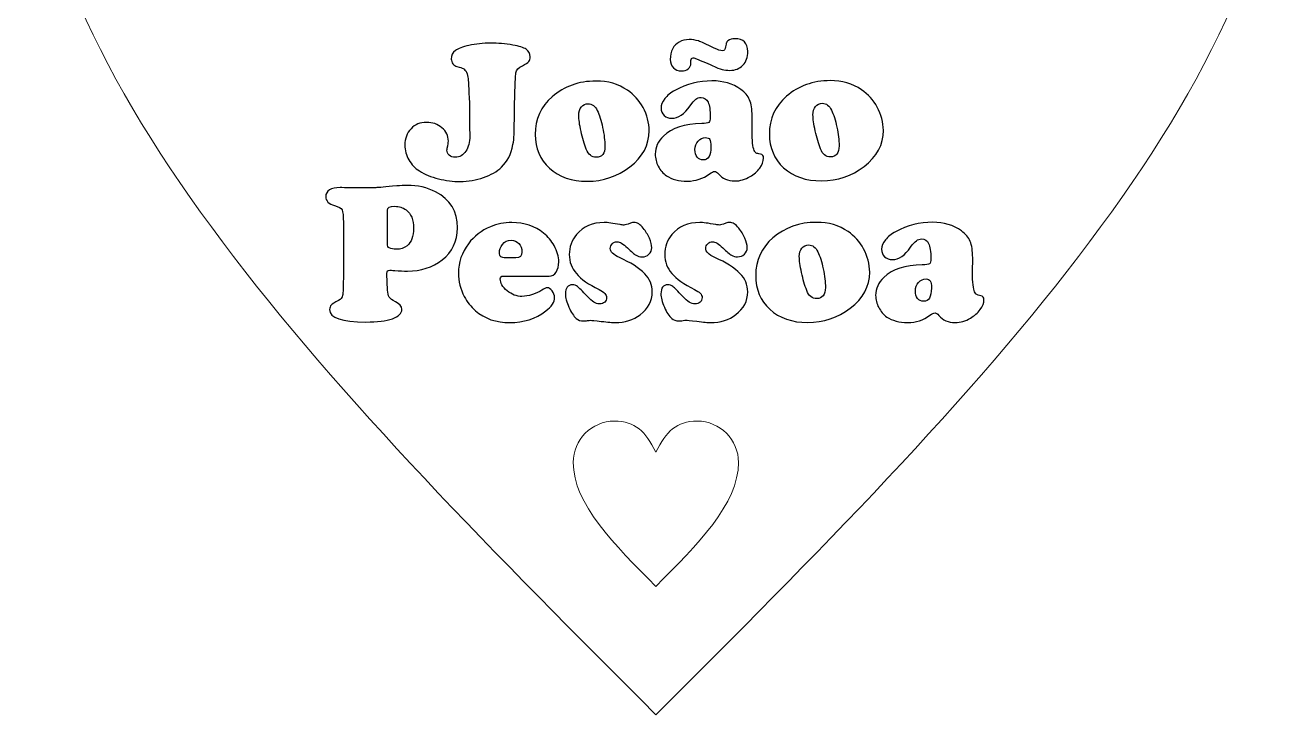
# Model space of a CAD drawing. Header units: millimetres. Extents: x -47.3 to 6, y 14.7 to 71.5.
# Drawn here: x -47.3 to 6, y 14.7 to 43.9 of the extents above; entities that cross this region are included whole.
import ezdxf

# ---------------------------------------------------------------- set-up
doc = ezdxf.new("R2010")
doc.units = ezdxf.units.MM
doc.header["$MEASUREMENT"] = 0
doc.layers.add('Camada 1', color=7, linetype='Continuous')

msp = doc.modelspace()

# ---------------------------------------------------------------- linework, layer by layer
at = {"layer": 'Camada 1', "color": 240, "lineweight": 9}
msp.add_open_spline([(-4.1004, 69.7385), (-3.5382, 71.5487), (-0.3081, 70.8674), (-0.6609, 68.753), (-0.6609, 68.753), (-0.6609, 68.753), (-1.2855, 66.5735), (-1.2855, 66.5735), (-1.2855, 66.5735), (3.0142, 64.3619), (5.9576, 59.8805), (5.9576, 54.7155), (5.9576, 54.7155), (5.9576, 41.3894), (-7.3685, 28.0632), (-20.6947, 14.7371), (-20.6947, 14.7371), (-34.0208, 28.0632), (-47.3469, 41.3894), (-47.3469, 54.7155), (-47.3469, 54.7155), (-47.3469, 62.0715), (-41.3768, 68.0416), (-34.0208, 68.0416), (-34.0208, 68.0416), (-27.3577, 68.0416), (-24.0262, 64.7101), (-20.6947, 58.0471), (-20.6947, 58.0471), (-17.3632, 64.7101), (-14.0317, 68.0416), (-7.3685, 68.0416), (-7.3685, 68.0416), (-6.4425, 68.0416), (-5.5384, 67.9468), (-4.6655, 67.7667), (-4.6655, 67.7667), (-4.3488, 68.8719), (-4.4171, 68.6333), (-4.1004, 69.7385)], degree=3, knots=[0, 0, 0, 0, 0.0909091, 0.0909091, 0.0909091, 0.0909091, 0.1818182, 0.1818182, 0.1818182, 0.1818182, 0.2727273, 0.2727273, 0.2727273, 0.2727273, 0.3636364, 0.3636364, 0.3636364, 0.3636364, 0.4545455, 0.4545455, 0.4545455, 0.4545455, 0.5454545, 0.5454545, 0.5454545, 0.5454545, 0.6363636, 0.6363636, 0.6363636, 0.6363636, 0.7272727, 0.7272727, 0.7272727, 0.7272727, 0.8181818, 0.8181818, 0.8181818, 0.8181818, 1, 1, 1, 1], dxfattribs=at)
at = {"layer": 'Camada 1', "color": 250}
for points, knots in [([(-19.2176, 42.3864), (-19.2176, 42.3864), (-19.2174, 42.2749), (-19.2174, 42.2749), (-19.2174, 42.2749), (-19.2172, 42.1761), (-19.2538, 42.097), (-19.3285, 42.0377), (-19.3285, 42.0377), (-19.4031, 41.9769), (-19.5004, 41.947), (-19.6218, 41.9468), (-19.6218, 41.9468), (-19.7587, 41.9465), (-19.8731, 41.9915), (-19.9607, 42.0816), (-19.9607, 42.0816), (-20.0497, 42.1732), (-20.0937, 42.2903), (-20.094, 42.4328), (-20.094, 42.4328), (-20.0957, 42.5965), (-20.0593, 42.7476), (-19.989, 42.8888), (-19.989, 42.8888), (-19.9258, 43.0046), (-19.8327, 43.0965), (-19.7101, 43.1658), (-19.7101, 43.1658), (-19.5889, 43.2352), (-19.4506, 43.2708), (-19.2996, 43.271), (-19.2996, 43.271), (-19.1529, 43.2713), (-19.0216, 43.2518), (-18.903, 43.2125), (-18.903, 43.2125), (-18.7845, 43.1732), (-18.5613, 43.072), (-18.2364, 42.9117), (-18.2364, 42.9117), (-18.0838, 42.8344), (-17.9653, 42.7965), (-17.8806, 42.7966), (-17.8806, 42.7966), (-17.8115, 42.7968), (-17.7693, 42.8505), (-17.7525, 42.9578), (-17.7525, 42.9578), (-17.7385, 43.058), (-17.7288, 43.1186), (-17.7204, 43.1398), (-17.7204, 43.1398), (-17.7119, 43.1625), (-17.6894, 43.1879), (-17.6542, 43.2148), (-17.6542, 43.2148), (-17.5766, 43.2756), (-17.478, 43.3068), (-17.3566, 43.307), (-17.3566, 43.307), (-16.9982, 43.3091), (-16.8187, 43.1274), (-16.818, 42.7633), (-16.818, 42.7633), (-16.8162, 42.5263), (-16.8849, 42.3357), (-17.0244, 42.19), (-17.0244, 42.19), (-17.1624, 42.0445), (-17.3472, 41.9721), (-17.5758, 41.9703), (-17.5758, 41.9703), (-17.6943, 41.9701), (-17.8015, 41.9826), (-17.9003, 42.0092), (-17.9003, 42.0092), (-17.9978, 42.0344), (-18.1362, 42.0892), (-18.3155, 42.1707), (-18.3155, 42.1707), (-18.4369, 42.2255), (-18.5683, 42.2818), (-18.7095, 42.3393), (-18.7095, 42.3393), (-18.8861, 42.4124), (-18.9764, 42.4517), (-18.9821, 42.4574), (-18.9821, 42.4574), (-19.0372, 42.4827), (-19.0851, 42.4953), (-19.1232, 42.4953), (-19.1232, 42.4953), (-19.1867, 42.4937), (-19.2178, 42.4584), (-19.2176, 42.3864)], [0, 0, 0, 0, 0.04, 0.04, 0.04, 0.04, 0.08, 0.08, 0.08, 0.08, 0.12, 0.12, 0.12, 0.12, 0.16, 0.16, 0.16, 0.16, 0.2, 0.2, 0.2, 0.2, 0.24, 0.24, 0.24, 0.24, 0.28, 0.28, 0.28, 0.28, 0.32, 0.32, 0.32, 0.32, 0.36, 0.36, 0.36, 0.36, 0.4, 0.4, 0.4, 0.4, 0.44, 0.44, 0.44, 0.44, 0.48, 0.48, 0.48, 0.48, 0.52, 0.52, 0.52, 0.52, 0.56, 0.56, 0.56, 0.56, 0.6, 0.6, 0.6, 0.6, 0.64, 0.64, 0.64, 0.64, 0.68, 0.68, 0.68, 0.68, 0.72, 0.72, 0.72, 0.72, 0.76, 0.76, 0.76, 0.76, 0.8, 0.8, 0.8, 0.8, 0.84, 0.84, 0.84, 0.84, 0.88, 0.88, 0.88, 0.88, 0.92, 0.92, 0.92, 0.92, 1, 1, 1, 1]), ([(-27.6857, 43.1187), (-27.3767, 43.1193), (-27.0633, 43.0931), (-26.7429, 43.0401), (-26.7429, 43.0401), (-26.4804, 42.9968), (-26.2926, 42.9364), (-26.1795, 42.859), (-26.1795, 42.859), (-26.0666, 42.783), (-26.0099, 42.6773), (-26.0096, 42.5418), (-26.0096, 42.5418), (-26.0095, 42.4572), (-26.0292, 42.3894), (-26.07, 42.3413), (-26.07, 42.3413), (-26.1122, 42.2933), (-26.201, 42.2339), (-26.3391, 42.1645), (-26.3391, 42.1645), (-26.4985, 42.0809), (-26.59, 41.9834), (-26.6124, 41.8719), (-26.6124, 41.8719), (-26.6347, 41.7604), (-26.6551, 41.3271), (-26.6721, 40.5721), (-26.6721, 40.5721), (-26.6778, 39.8412), (-26.6841, 39.4037), (-26.6894, 39.257), (-26.6894, 39.257), (-26.6963, 39.1102), (-26.7129, 38.969), (-26.7394, 38.8307), (-26.7394, 38.8307), (-26.8191, 38.4283), (-26.978, 38.1119), (-27.2203, 37.8829), (-27.2203, 37.8829), (-27.4176, 37.6949), (-27.6727, 37.5463), (-27.9829, 37.437), (-27.9829, 37.437), (-28.2946, 37.3292), (-28.6219, 37.2736), (-28.9676, 37.273), (-28.9676, 37.273), (-29.2724, 37.2709), (-29.5801, 37.31), (-29.8878, 37.3898), (-29.8878, 37.3898), (-30.1943, 37.4682), (-30.4612, 37.5779), (-30.6885, 37.7171), (-30.6885, 37.7171), (-30.8764, 37.8325), (-31.0249, 37.9874), (-31.1368, 38.1848), (-31.1368, 38.1848), (-31.2471, 38.3807), (-31.3026, 38.5909), (-31.3044, 38.8138), (-31.3044, 38.8138), (-31.3049, 39.0904), (-31.2192, 39.3178), (-31.046, 39.5001), (-31.046, 39.5001), (-30.8728, 39.6811), (-30.6557, 39.7718), (-30.3946, 39.7723), (-30.3946, 39.7723), (-30.1378, 39.7742), (-29.9203, 39.6983), (-29.7394, 39.5477), (-29.7394, 39.5477), (-29.5599, 39.3942), (-29.4692, 39.2039), (-29.4688, 38.9781), (-29.4688, 38.9781), (-29.4687, 38.9202), (-29.4854, 38.8242), (-29.5177, 38.6887), (-29.5177, 38.6887), (-29.5232, 38.6605), (-29.5261, 38.6309), (-29.526, 38.5984), (-29.526, 38.5984), (-29.5259, 38.5095), (-29.4932, 38.4375), (-29.4296, 38.3826), (-29.4296, 38.3826), (-29.366, 38.3278), (-29.2813, 38.3011), (-29.1769, 38.3013), (-29.1769, 38.3013), (-28.9921, 38.3016), (-28.844, 38.3851), (-28.7314, 38.5504), (-28.7314, 38.5504), (-28.6188, 38.7171), (-28.5642, 38.9345), (-28.5647, 39.2041), (-28.5647, 39.2041), (-28.5647, 39.2041), (-28.5696, 39.5808), (-28.5696, 39.5808), (-28.5696, 39.5808), (-28.5696, 39.5808), (-28.5814, 40.594), (-28.5814, 40.594), (-28.5814, 40.594), (-28.6093, 41.2078), (-28.6284, 41.5704), (-28.6413, 41.6791), (-28.6413, 41.6791), (-28.6542, 41.7877), (-28.6853, 41.8765), (-28.7348, 41.9456), (-28.7348, 41.9456), (-28.7772, 42.0005), (-28.814, 42.0358), (-28.8451, 42.0526), (-28.8451, 42.0526), (-28.8776, 42.0681), (-28.9637, 42.0947), (-29.1049, 42.1297), (-29.1049, 42.1297), (-29.1698, 42.1437), (-29.2278, 42.1817), (-29.2744, 42.2451), (-29.2744, 42.2451), (-29.3211, 42.3086), (-29.3452, 42.3749), (-29.3454, 42.4468), (-29.3454, 42.4468), (-29.3456, 42.5964), (-29.288, 42.715), (-29.171, 42.8055), (-29.171, 42.8055), (-29.0541, 42.8961), (-28.8637, 42.9684), (-28.5985, 43.024), (-28.5985, 43.024), (-28.3037, 43.0865), (-28.0004, 43.1182), (-27.6857, 43.1187)], [0, 0, 0, 0, 0.0263158, 0.0263158, 0.0263158, 0.0263158, 0.0526316, 0.0526316, 0.0526316, 0.0526316, 0.0789474, 0.0789474, 0.0789474, 0.0789474, 0.1052632, 0.1052632, 0.1052632, 0.1052632, 0.1315789, 0.1315789, 0.1315789, 0.1315789, 0.1578947, 0.1578947, 0.1578947, 0.1578947, 0.1842105, 0.1842105, 0.1842105, 0.1842105, 0.2105263, 0.2105263, 0.2105263, 0.2105263, 0.2368421, 0.2368421, 0.2368421, 0.2368421, 0.2631579, 0.2631579, 0.2631579, 0.2631579, 0.2894737, 0.2894737, 0.2894737, 0.2894737, 0.3157895, 0.3157895, 0.3157895, 0.3157895, 0.3421053, 0.3421053, 0.3421053, 0.3421053, 0.3684211, 0.3684211, 0.3684211, 0.3684211, 0.3947368, 0.3947368, 0.3947368, 0.3947368, 0.4210526, 0.4210526, 0.4210526, 0.4210526, 0.4473684, 0.4473684, 0.4473684, 0.4473684, 0.4736842, 0.4736842, 0.4736842, 0.4736842, 0.5, 0.5, 0.5, 0.5, 0.5263158, 0.5263158, 0.5263158, 0.5263158, 0.5526316, 0.5526316, 0.5526316, 0.5526316, 0.5789474, 0.5789474, 0.5789474, 0.5789474, 0.6052632, 0.6052632, 0.6052632, 0.6052632, 0.6315789, 0.6315789, 0.6315789, 0.6315789, 0.6578947, 0.6578947, 0.6578947, 0.6578947, 0.6842105, 0.6842105, 0.6842105, 0.6842105, 0.7105263, 0.7105263, 0.7105263, 0.7105263, 0.7368421, 0.7368421, 0.7368421, 0.7368421, 0.7631579, 0.7631579, 0.7631579, 0.7631579, 0.7894737, 0.7894737, 0.7894737, 0.7894737, 0.8157895, 0.8157895, 0.8157895, 0.8157895, 0.8421053, 0.8421053, 0.8421053, 0.8421053, 0.8684211, 0.8684211, 0.8684211, 0.8684211, 0.8947368, 0.8947368, 0.8947368, 0.8947368, 0.9210526, 0.9210526, 0.9210526, 0.9210526, 0.9473684, 0.9473684, 0.9473684, 0.9473684, 1, 1, 1, 1]), ([(-23.2307, 41.5168), (-22.7269, 41.5191), (-22.2836, 41.3901), (-21.9021, 41.1297), (-21.9021, 41.1297), (-21.6294, 40.9426), (-21.4088, 40.7002), (-21.2432, 40.4), (-21.2432, 40.4), (-21.0705, 40.0856), (-20.9838, 39.7584), (-20.9832, 39.4169), (-20.9832, 39.4169), (-20.9807, 38.8186), (-21.2535, 38.3087), (-21.8002, 37.8886), (-21.8002, 37.8886), (-22.3217, 37.4868), (-22.921, 37.2854), (-23.5969, 37.2828), (-23.5969, 37.2828), (-24.2545, 37.2801), (-24.7896, 37.4654), (-25.1981, 37.8387), (-25.1981, 37.8387), (-25.5967, 38.2019), (-25.7965, 38.6743), (-25.799, 39.2586), (-25.799, 39.2586), (-25.8002, 39.9091), (-25.5599, 40.4429), (-25.0766, 40.8572), (-25.0766, 40.8572), (-24.5708, 41.2942), (-23.956, 41.5141), (-23.2307, 41.5168)], [0, 0, 0, 0, 0.1, 0.1, 0.1, 0.1, 0.2, 0.2, 0.2, 0.2, 0.3, 0.3, 0.3, 0.3, 0.4, 0.4, 0.4, 0.4, 0.5, 0.5, 0.5, 0.5, 0.6, 0.6, 0.6, 0.6, 0.7, 0.7, 0.7, 0.7, 0.8, 0.8, 0.8, 0.8, 1, 1, 1, 1]), ([(-18.3326, 41.5258), (-17.8528, 41.5281), (-17.4462, 41.4075), (-17.1114, 41.1669), (-17.1114, 41.1669), (-16.9347, 41.0373), (-16.8103, 40.8894), (-16.7395, 40.723), (-16.7395, 40.723), (-16.6686, 40.5566), (-16.6329, 40.328), (-16.6324, 40.0359), (-16.6324, 40.0359), (-16.6324, 40.0359), (-16.6383, 39.4193), (-16.6383, 39.4193), (-16.6383, 39.4193), (-16.6361, 38.9917), (-16.606, 38.7152), (-16.5451, 38.5883), (-16.5451, 38.5883), (-16.5139, 38.5277), (-16.4842, 38.4897), (-16.4574, 38.4727), (-16.4574, 38.4727), (-16.4291, 38.4573), (-16.3712, 38.4419), (-16.2837, 38.428), (-16.2837, 38.428), (-16.1947, 38.4154), (-16.1509, 38.3576), (-16.1508, 38.2546), (-16.1508, 38.2546), (-16.1505, 38.1234), (-16.2025, 37.985), (-16.308, 37.8408), (-16.308, 37.8408), (-16.4136, 37.6981), (-16.5502, 37.578), (-16.718, 37.4803), (-16.718, 37.4803), (-16.9238, 37.3586), (-17.141, 37.2975), (-17.3668, 37.2957), (-17.3668, 37.2957), (-17.6561, 37.2951), (-17.8849, 37.3934), (-18.0545, 37.5907), (-18.0545, 37.5907), (-18.1125, 37.6626), (-18.1662, 37.6977), (-18.2156, 37.6976), (-18.2156, 37.6976), (-18.2706, 37.6975), (-18.344, 37.6636), (-18.4341, 37.5942), (-18.4341, 37.5942), (-18.7089, 37.3919), (-19.022, 37.2897), (-19.372, 37.2891), (-19.372, 37.2891), (-19.7332, 37.287), (-20.0254, 37.3641), (-20.2487, 37.5176), (-20.2487, 37.5176), (-20.3956, 37.6189), (-20.5115, 37.7513), (-20.5979, 37.9149), (-20.5979, 37.9149), (-20.6829, 38.0784), (-20.727, 38.2504), (-20.7273, 38.4296), (-20.7273, 38.4296), (-20.7278, 38.7161), (-20.614, 38.9703), (-20.383, 39.1909), (-20.383, 39.1909), (-20.0238, 39.5401), (-19.4836, 39.7161), (-18.7639, 39.7216), (-18.7639, 39.7216), (-18.6045, 39.7219), (-18.5044, 39.739), (-18.4621, 39.7702), (-18.4621, 39.7702), (-18.4212, 39.8027), (-18.4016, 39.8761), (-18.4018, 39.9918), (-18.4018, 39.9918), (-18.4024, 40.2839), (-18.4338, 40.4955), (-18.4947, 40.6266), (-18.4947, 40.6266), (-18.5556, 40.7563), (-18.6546, 40.8225), (-18.7929, 40.8209), (-18.7929, 40.8209), (-18.8761, 40.8207), (-18.9494, 40.7966), (-19.0142, 40.7457), (-19.0142, 40.7457), (-19.079, 40.6961), (-19.1593, 40.6057), (-19.255, 40.4728), (-19.255, 40.4728), (-19.4985, 40.1211), (-19.7551, 39.9456), (-20.0218, 39.9451), (-20.0218, 39.9451), (-20.1572, 39.9449), (-20.2673, 39.9842), (-20.3536, 40.063), (-20.3536, 40.063), (-20.4383, 40.1433), (-20.4823, 40.2477), (-20.4825, 40.3775), (-20.4825, 40.3775), (-20.4828, 40.5101), (-20.4308, 40.6415), (-20.3252, 40.7743), (-20.3252, 40.7743), (-20.2196, 40.9072), (-20.0759, 41.0231), (-19.894, 41.1237), (-19.894, 41.1237), (-19.3964, 41.3898), (-18.8759, 41.5234), (-18.3326, 41.5258)], [0, 0, 0, 0, 0.030303, 0.030303, 0.030303, 0.030303, 0.0606061, 0.0606061, 0.0606061, 0.0606061, 0.0909091, 0.0909091, 0.0909091, 0.0909091, 0.1212121, 0.1212121, 0.1212121, 0.1212121, 0.1515152, 0.1515152, 0.1515152, 0.1515152, 0.1818182, 0.1818182, 0.1818182, 0.1818182, 0.2121212, 0.2121212, 0.2121212, 0.2121212, 0.2424242, 0.2424242, 0.2424242, 0.2424242, 0.2727273, 0.2727273, 0.2727273, 0.2727273, 0.3030303, 0.3030303, 0.3030303, 0.3030303, 0.3333333, 0.3333333, 0.3333333, 0.3333333, 0.3636364, 0.3636364, 0.3636364, 0.3636364, 0.3939394, 0.3939394, 0.3939394, 0.3939394, 0.4242424, 0.4242424, 0.4242424, 0.4242424, 0.4545455, 0.4545455, 0.4545455, 0.4545455, 0.4848485, 0.4848485, 0.4848485, 0.4848485, 0.5151515, 0.5151515, 0.5151515, 0.5151515, 0.5454545, 0.5454545, 0.5454545, 0.5454545, 0.5757576, 0.5757576, 0.5757576, 0.5757576, 0.6060606, 0.6060606, 0.6060606, 0.6060606, 0.6363636, 0.6363636, 0.6363636, 0.6363636, 0.6666667, 0.6666667, 0.6666667, 0.6666667, 0.6969697, 0.6969697, 0.6969697, 0.6969697, 0.7272727, 0.7272727, 0.7272727, 0.7272727, 0.7575758, 0.7575758, 0.7575758, 0.7575758, 0.7878788, 0.7878788, 0.7878788, 0.7878788, 0.8181818, 0.8181818, 0.8181818, 0.8181818, 0.8484848, 0.8484848, 0.8484848, 0.8484848, 0.8787879, 0.8787879, 0.8787879, 0.8787879, 0.9090909, 0.9090909, 0.9090909, 0.9090909, 0.9393939, 0.9393939, 0.9393939, 0.9393939, 1, 1, 1, 1]), ([(-13.3345, 41.5349), (-12.8307, 41.5372), (-12.3874, 41.4082), (-12.0059, 41.1478), (-12.0059, 41.1478), (-11.7332, 40.9607), (-11.5126, 40.7183), (-11.347, 40.4181), (-11.347, 40.4181), (-11.1743, 40.1037), (-11.0876, 39.7765), (-11.087, 39.435), (-11.087, 39.435), (-11.0845, 38.8367), (-11.3573, 38.3268), (-11.904, 37.9067), (-11.904, 37.9067), (-12.4255, 37.5049), (-13.0248, 37.3035), (-13.7007, 37.3009), (-13.7007, 37.3009), (-14.3583, 37.2982), (-14.8934, 37.4835), (-15.3019, 37.8568), (-15.3019, 37.8568), (-15.7005, 38.22), (-15.9003, 38.6924), (-15.9028, 39.2767), (-15.9028, 39.2767), (-15.904, 39.9272), (-15.6637, 40.461), (-15.1804, 40.8753), (-15.1804, 40.8753), (-14.6746, 41.3123), (-14.0598, 41.5322), (-13.3345, 41.5349)], [0, 0, 0, 0, 0.1, 0.1, 0.1, 0.1, 0.2, 0.2, 0.2, 0.2, 0.3, 0.3, 0.3, 0.3, 0.4, 0.4, 0.4, 0.4, 0.5, 0.5, 0.5, 0.5, 0.6, 0.6, 0.6, 0.6, 0.7, 0.7, 0.7, 0.7, 0.8, 0.8, 0.8, 0.8, 1, 1, 1, 1]), ([(-23.5592, 40.5609), (-23.6791, 40.5607), (-23.7764, 40.5153), (-23.8495, 40.4262), (-23.8495, 40.4262), (-23.9214, 40.3358), (-23.9579, 40.2158), (-23.9576, 40.0676), (-23.9576, 40.0676), (-23.9573, 39.9025), (-23.9259, 39.6768), (-23.8619, 39.3919), (-23.8619, 39.3919), (-23.7992, 39.1069), (-23.724, 38.8545), (-23.6389, 38.6345), (-23.6389, 38.6345), (-23.5524, 38.4089), (-23.4124, 38.2962), (-23.2191, 38.2966), (-23.2191, 38.2966), (-22.9736, 38.297), (-22.8525, 38.454), (-22.8531, 38.7658), (-22.8531, 38.7658), (-22.8535, 38.9973), (-22.8865, 39.2596), (-22.9492, 39.5544), (-22.9492, 39.5544), (-23.0118, 39.8493), (-23.0884, 40.089), (-23.1777, 40.2737), (-23.1777, 40.2737), (-23.2683, 40.4598), (-23.3955, 40.5555), (-23.5592, 40.5609)], [0, 0, 0, 0, 0.1, 0.1, 0.1, 0.1, 0.2, 0.2, 0.2, 0.2, 0.3, 0.3, 0.3, 0.3, 0.4, 0.4, 0.4, 0.4, 0.5, 0.5, 0.5, 0.5, 0.6, 0.6, 0.6, 0.6, 0.7, 0.7, 0.7, 0.7, 0.8, 0.8, 0.8, 0.8, 1, 1, 1, 1]), ([(-13.663, 40.579), (-13.7829, 40.5788), (-13.8802, 40.5334), (-13.9533, 40.4443), (-13.9533, 40.4443), (-14.0252, 40.3539), (-14.0617, 40.2339), (-14.0614, 40.0857), (-14.0614, 40.0857), (-14.0611, 39.9206), (-14.0297, 39.6949), (-13.9657, 39.41), (-13.9657, 39.41), (-13.903, 39.125), (-13.8278, 38.8726), (-13.7427, 38.6526), (-13.7427, 38.6526), (-13.6562, 38.427), (-13.5162, 38.3143), (-13.3229, 38.3147), (-13.3229, 38.3147), (-13.0774, 38.3151), (-12.9563, 38.4721), (-12.9569, 38.7839), (-12.9569, 38.7839), (-12.9573, 39.0154), (-12.9903, 39.2777), (-13.053, 39.5725), (-13.053, 39.5725), (-13.1156, 39.8674), (-13.1922, 40.1071), (-13.2815, 40.2918), (-13.2815, 40.2918), (-13.3721, 40.4779), (-13.4993, 40.5736), (-13.663, 40.579)], [0, 0, 0, 0, 0.1, 0.1, 0.1, 0.1, 0.2, 0.2, 0.2, 0.2, 0.3, 0.3, 0.3, 0.3, 0.4, 0.4, 0.4, 0.4, 0.5, 0.5, 0.5, 0.5, 0.6, 0.6, 0.6, 0.6, 0.7, 0.7, 0.7, 0.7, 0.8, 0.8, 0.8, 0.8, 1, 1, 1, 1]), ([(-18.6007, 39.1306), (-18.722, 39.1304), (-18.8278, 39.0809), (-18.9165, 38.9819), (-18.9165, 38.9819), (-19.0066, 38.8816), (-19.0501, 38.7629), (-19.0498, 38.6247), (-19.0498, 38.6247), (-19.0496, 38.4934), (-19.017, 38.3863), (-18.9533, 38.3045), (-18.9533, 38.3045), (-18.8897, 38.2242), (-18.8049, 38.1834), (-18.7005, 38.1836), (-18.7005, 38.1836), (-18.4803, 38.1854), (-18.3707, 38.3719), (-18.3727, 38.743), (-18.3727, 38.743), (-18.373, 38.8954), (-18.3887, 38.997), (-18.4213, 39.0491), (-18.4213, 39.0491), (-18.4524, 39.1013), (-18.5132, 39.1294), (-18.6007, 39.1306)], [0, 0, 0, 0, 0.125, 0.125, 0.125, 0.125, 0.25, 0.25, 0.25, 0.25, 0.375, 0.375, 0.375, 0.375, 0.5, 0.5, 0.5, 0.5, 0.625, 0.625, 0.625, 0.625, 0.75, 0.75, 0.75, 0.75, 1, 1, 1, 1]), ([(-33.9032, 33.3644), (-33.9032, 33.3644), (-33.9042, 35.539), (-33.9042, 35.539), (-33.9042, 35.539), (-33.9043, 35.8198), (-33.9227, 35.999), (-33.9622, 36.0738), (-33.9622, 36.0738), (-34.0003, 36.1499), (-34.1047, 36.212), (-34.2756, 36.2584), (-34.2756, 36.2584), (-34.5239, 36.3289), (-34.6482, 36.4531), (-34.6482, 36.6295), (-34.6482, 36.6295), (-34.6483, 36.7536), (-34.5961, 36.8496), (-34.4917, 36.9159), (-34.4917, 36.9159), (-34.386, 36.9809), (-34.235, 37.0148), (-34.036, 37.0149), (-34.036, 37.0149), (-33.9697, 37.015), (-33.806, 37.0108), (-33.5449, 37.0024), (-33.5449, 37.0024), (-33.5449, 37.0024), (-33.2966, 37.0025), (-33.2966, 37.0025), (-33.2966, 37.0025), (-32.8394, 37.0055), (-32.5713, 37.0085), (-32.4922, 37.0128), (-32.4922, 37.0128), (-32.4132, 37.017), (-32.1338, 37.0411), (-31.6512, 37.0865), (-31.6512, 37.0865), (-31.4918, 37.1021), (-31.345, 37.1106), (-31.2124, 37.1106), (-31.2124, 37.1106), (-30.7608, 37.1108), (-30.3586, 37.0193), (-30.0057, 36.8346), (-30.0057, 36.8346), (-29.3904, 36.5145), (-29.084, 36.0081), (-29.0837, 35.3138), (-29.0837, 35.3138), (-29.0834, 34.7507), (-29.2977, 34.3005), (-29.728, 33.9617), (-29.728, 33.9617), (-30.1329, 33.644), (-30.6224, 33.4858), (-31.1996, 33.4855), (-31.1996, 33.4855), (-31.3449, 33.4855), (-31.5241, 33.4953), (-31.7358, 33.5135), (-31.7358, 33.5135), (-31.8487, 33.522), (-31.9192, 33.5261), (-31.9475, 33.5261), (-31.9475, 33.5261), (-32.0265, 33.5261), (-32.0674, 33.481), (-32.0674, 33.3892), (-32.0674, 33.3892), (-32.0674, 33.3892), (-32.0673, 33.3652), (-32.0673, 33.3652), (-32.0673, 33.3652), (-32.0673, 33.3652), (-32.0375, 32.6865), (-32.0375, 32.6865), (-32.0375, 32.6865), (-32.0317, 32.5553), (-32.0077, 32.4565), (-31.9653, 32.3916), (-31.9653, 32.3916), (-31.923, 32.3267), (-31.8355, 32.2604), (-31.7027, 32.1913), (-31.7027, 32.1913), (-31.5235, 32.0954), (-31.4346, 31.9896), (-31.4345, 31.8767), (-31.4345, 31.8767), (-31.4344, 31.7031), (-31.5657, 31.5691), (-31.8308, 31.4759), (-31.8308, 31.4759), (-32.0947, 31.3826), (-32.4701, 31.3344), (-32.9555, 31.3342), (-32.9555, 31.3342), (-33.9743, 31.3338), (-34.4853, 31.5085), (-34.4854, 31.8599), (-34.4854, 31.8599), (-34.4854, 31.9417), (-34.4629, 32.0053), (-34.4191, 32.0491), (-34.4191, 32.0491), (-34.374, 32.0928), (-34.271, 32.1563), (-34.1088, 32.2397), (-34.1088, 32.2397), (-34.01, 32.2919), (-33.9522, 32.3654), (-33.9353, 32.4585), (-33.9353, 32.4585), (-33.9184, 32.553), (-33.9072, 32.855), (-33.9032, 33.3644)], [0, 0, 0, 0, 0.0322581, 0.0322581, 0.0322581, 0.0322581, 0.0645161, 0.0645161, 0.0645161, 0.0645161, 0.0967742, 0.0967742, 0.0967742, 0.0967742, 0.1290323, 0.1290323, 0.1290323, 0.1290323, 0.1612903, 0.1612903, 0.1612903, 0.1612903, 0.1935484, 0.1935484, 0.1935484, 0.1935484, 0.2258065, 0.2258065, 0.2258065, 0.2258065, 0.2580645, 0.2580645, 0.2580645, 0.2580645, 0.2903226, 0.2903226, 0.2903226, 0.2903226, 0.3225806, 0.3225806, 0.3225806, 0.3225806, 0.3548387, 0.3548387, 0.3548387, 0.3548387, 0.3870968, 0.3870968, 0.3870968, 0.3870968, 0.4193548, 0.4193548, 0.4193548, 0.4193548, 0.4516129, 0.4516129, 0.4516129, 0.4516129, 0.483871, 0.483871, 0.483871, 0.483871, 0.516129, 0.516129, 0.516129, 0.516129, 0.5483871, 0.5483871, 0.5483871, 0.5483871, 0.5806452, 0.5806452, 0.5806452, 0.5806452, 0.6129032, 0.6129032, 0.6129032, 0.6129032, 0.6451613, 0.6451613, 0.6451613, 0.6451613, 0.6774194, 0.6774194, 0.6774194, 0.6774194, 0.7096774, 0.7096774, 0.7096774, 0.7096774, 0.7419355, 0.7419355, 0.7419355, 0.7419355, 0.7741935, 0.7741935, 0.7741935, 0.7741935, 0.8064516, 0.8064516, 0.8064516, 0.8064516, 0.8387097, 0.8387097, 0.8387097, 0.8387097, 0.8709677, 0.8709677, 0.8709677, 0.8709677, 0.9032258, 0.9032258, 0.9032258, 0.9032258, 0.9354839, 0.9354839, 0.9354839, 0.9354839, 1, 1, 1, 1]), ([(-32.0389, 36.0647), (-32.0389, 36.0647), (-32.0383, 34.6592), (-32.0383, 34.6592), (-32.0383, 34.6592), (-32.0382, 34.552), (-32.0156, 34.4871), (-31.9676, 34.4645), (-31.9676, 34.4645), (-31.8886, 34.4264), (-31.7884, 34.4067), (-31.667, 34.4067), (-31.667, 34.4067), (-31.485, 34.4068), (-31.3312, 34.4577), (-31.207, 34.5608), (-31.207, 34.5608), (-31.0279, 34.7062), (-30.9391, 34.9517), (-30.9393, 35.296), (-30.9393, 35.296), (-30.9394, 35.6545), (-31.0439, 35.9141), (-31.2543, 36.0735), (-31.2543, 36.0735), (-31.3855, 36.1751), (-31.5465, 36.2258), (-31.7328, 36.2257), (-31.7328, 36.2257), (-31.9374, 36.2256), (-32.0389, 36.172), (-32.0389, 36.0647)], [0, 0, 0, 0, 0.1111111, 0.1111111, 0.1111111, 0.1111111, 0.2222222, 0.2222222, 0.2222222, 0.2222222, 0.3333333, 0.3333333, 0.3333333, 0.3333333, 0.4444444, 0.4444444, 0.4444444, 0.4444444, 0.5555556, 0.5555556, 0.5555556, 0.5555556, 0.6666667, 0.6666667, 0.6666667, 0.6666667, 0.7777778, 0.7777778, 0.7777778, 0.7777778, 1, 1, 1, 1]), ([(-25.2051, 33.2736), (-25.2051, 33.2736), (-27.1482, 33.2728), (-27.1482, 33.2728), (-27.1482, 33.2728), (-27.2328, 33.2728), (-27.2752, 33.2346), (-27.2752, 33.1598), (-27.2752, 33.1598), (-27.2751, 32.9806), (-27.179, 32.8128), (-26.9842, 32.6548), (-26.9842, 32.6548), (-26.7895, 32.4954), (-26.5805, 32.4164), (-26.3576, 32.4165), (-26.3576, 32.4165), (-26.2249, 32.4166), (-26.0782, 32.442), (-25.9174, 32.4929), (-25.9174, 32.4929), (-25.7565, 32.5438), (-25.6225, 32.6073), (-25.518, 32.6822), (-25.518, 32.6822), (-25.425, 32.7471), (-25.3502, 32.7811), (-25.2952, 32.7811), (-25.2952, 32.7811), (-25.2232, 32.7811), (-25.1527, 32.7374), (-25.0848, 32.6486), (-25.0848, 32.6486), (-25.0157, 32.5611), (-24.9804, 32.4694), (-24.9803, 32.3762), (-24.9803, 32.3762), (-24.9802, 32.1773), (-25.1044, 31.9853), (-25.3526, 31.8018), (-25.3526, 31.8018), (-25.7913, 31.4728), (-26.2965, 31.3089), (-26.8694, 31.3086), (-26.8694, 31.3086), (-27.4479, 31.3084), (-27.9334, 31.4761), (-28.3259, 31.8118), (-28.3259, 31.8118), (-28.5151, 31.9782), (-28.6731, 32.1771), (-28.7974, 32.4113), (-28.7974, 32.4113), (-28.9599, 32.7231), (-29.0404, 33.0505), (-29.0406, 33.3948), (-29.0406, 33.3948), (-29.0407, 33.859), (-28.9012, 34.2739), (-28.6206, 34.6438), (-28.6206, 34.6438), (-28.378, 34.9642), (-28.069, 35.2028), (-27.6938, 35.3596), (-27.6938, 35.3596), (-27.413, 35.4783), (-27.1083, 35.5376), (-26.7809, 35.5377), (-26.7809, 35.5377), (-26.2574, 35.538), (-25.8113, 35.3901), (-25.4458, 35.0924), (-25.4458, 35.0924), (-25.2608, 34.9429), (-25.1111, 34.7667), (-24.9981, 34.5635), (-24.9981, 34.5635), (-24.8683, 34.3321), (-24.8033, 34.1049), (-24.8032, 33.8848), (-24.8032, 33.8848), (-24.8031, 33.7056), (-24.8411, 33.5588), (-24.9159, 33.4444), (-24.9159, 33.4444), (-24.9892, 33.3301), (-25.0865, 33.2737), (-25.2051, 33.2736)], [0, 0, 0, 0, 0.0434783, 0.0434783, 0.0434783, 0.0434783, 0.0869565, 0.0869565, 0.0869565, 0.0869565, 0.1304348, 0.1304348, 0.1304348, 0.1304348, 0.173913, 0.173913, 0.173913, 0.173913, 0.2173913, 0.2173913, 0.2173913, 0.2173913, 0.2608696, 0.2608696, 0.2608696, 0.2608696, 0.3043478, 0.3043478, 0.3043478, 0.3043478, 0.3478261, 0.3478261, 0.3478261, 0.3478261, 0.3913043, 0.3913043, 0.3913043, 0.3913043, 0.4347826, 0.4347826, 0.4347826, 0.4347826, 0.4782609, 0.4782609, 0.4782609, 0.4782609, 0.5217391, 0.5217391, 0.5217391, 0.5217391, 0.5652174, 0.5652174, 0.5652174, 0.5652174, 0.6086957, 0.6086957, 0.6086957, 0.6086957, 0.6521739, 0.6521739, 0.6521739, 0.6521739, 0.6956522, 0.6956522, 0.6956522, 0.6956522, 0.7391304, 0.7391304, 0.7391304, 0.7391304, 0.7826087, 0.7826087, 0.7826087, 0.7826087, 0.826087, 0.826087, 0.826087, 0.826087, 0.8695652, 0.8695652, 0.8695652, 0.8695652, 0.9130435, 0.9130435, 0.9130435, 0.9130435, 1, 1, 1, 1]), ([(-22.8819, 35.5394), (-22.7436, 35.5395), (-22.5192, 35.5099), (-22.2073, 35.4494), (-22.2073, 35.4494), (-22.1438, 35.4381), (-22.0916, 35.4325), (-22.0507, 35.4325), (-22.0507, 35.4325), (-22.0041, 35.4326), (-21.9124, 35.4566), (-21.7783, 35.5075), (-21.7783, 35.5075), (-21.7149, 35.5315), (-21.6613, 35.5442), (-21.6162, 35.5442), (-21.6162, 35.5442), (-21.4892, 35.5443), (-21.3621, 35.4624), (-21.2322, 35.3002), (-21.2322, 35.3002), (-21.1277, 35.1704), (-21.0415, 35.0294), (-20.9752, 34.8742), (-20.9752, 34.8742), (-20.9088, 34.7204), (-20.8763, 34.5863), (-20.8762, 34.4734), (-20.8762, 34.4734), (-20.8762, 34.3634), (-20.9142, 34.2716), (-20.9919, 34.1983), (-20.9919, 34.1983), (-21.0695, 34.1263), (-21.1653, 34.0895), (-21.281, 34.0895), (-21.281, 34.0895), (-21.377, 34.0894), (-21.4632, 34.112), (-21.5394, 34.1586), (-21.5394, 34.1586), (-21.6156, 34.2064), (-21.7369, 34.3094), (-21.9049, 34.4688), (-21.9049, 34.4688), (-22.0814, 34.6394), (-22.2282, 34.7255), (-22.3439, 34.7254), (-22.3439, 34.7254), (-22.4215, 34.7254), (-22.4878, 34.6972), (-22.5443, 34.6407), (-22.5443, 34.6407), (-22.6007, 34.5842), (-22.6288, 34.5165), (-22.6288, 34.4403), (-22.6288, 34.4403), (-22.6287, 34.3048), (-22.4989, 34.1779), (-22.2406, 34.0595), (-22.2406, 34.0595), (-21.7748, 33.8508), (-21.4177, 33.6223), (-21.1693, 33.3741), (-21.1693, 33.3741), (-20.959, 33.1639), (-20.8544, 32.9086), (-20.8543, 32.6052), (-20.8543, 32.6052), (-20.8542, 32.2214), (-21.0219, 31.9024), (-21.3591, 31.6454), (-21.3591, 31.6454), (-21.6482, 31.4223), (-22.0024, 31.3107), (-22.4215, 31.3105), (-22.4215, 31.3105), (-22.5288, 31.3104), (-22.7235, 31.3288), (-23.0085, 31.3638), (-23.0085, 31.3638), (-23.2752, 31.3934), (-23.4248, 31.4089), (-23.4587, 31.4088), (-23.4587, 31.4088), (-23.494, 31.4088), (-23.5363, 31.4046), (-23.5829, 31.3961), (-23.5829, 31.3961), (-23.6619, 31.3862), (-23.7198, 31.3805), (-23.7564, 31.3805), (-23.7564, 31.3805), (-23.8863, 31.3805), (-23.9879, 31.4128), (-24.0627, 31.4792), (-24.0627, 31.4792), (-24.1756, 31.5807), (-24.2801, 31.7415), (-24.3761, 31.9602), (-24.3761, 31.9602), (-24.4736, 32.1803), (-24.5217, 32.368), (-24.5218, 32.5246), (-24.5218, 32.5246), (-24.5219, 32.7786), (-24.4231, 32.9056), (-24.2241, 32.9057), (-24.2241, 32.9057), (-24.1465, 32.9058), (-24.076, 32.8804), (-24.011, 32.8296), (-24.011, 32.8296), (-23.9461, 32.7774), (-23.8106, 32.642), (-23.603, 32.422), (-23.603, 32.422), (-23.4901, 32.3006), (-23.397, 32.2175), (-23.3221, 32.1723), (-23.3221, 32.1723), (-23.2473, 32.1272), (-23.1683, 32.1033), (-23.0822, 32.1033), (-23.0822, 32.1033), (-22.9919, 32.1033), (-22.9185, 32.1274), (-22.8635, 32.1767), (-22.8635, 32.1767), (-22.8086, 32.2247), (-22.7803, 32.2882), (-22.7803, 32.3687), (-22.7803, 32.3687), (-22.7804, 32.4928), (-22.8877, 32.6057), (-23.0995, 32.7072), (-23.0995, 32.7072), (-23.5441, 32.9243), (-23.8644, 33.15), (-24.0606, 33.3813), (-24.0606, 33.3813), (-24.2583, 33.6127), (-24.3573, 33.8794), (-24.3574, 34.1828), (-24.3574, 34.1828), (-24.3575, 34.5101), (-24.256, 34.7938), (-24.0557, 35.0309), (-24.0557, 35.0309), (-23.7694, 35.3697), (-23.3772, 35.5392), (-22.8819, 35.5394)], [0, 0, 0, 0, 0.025641, 0.025641, 0.025641, 0.025641, 0.0512821, 0.0512821, 0.0512821, 0.0512821, 0.0769231, 0.0769231, 0.0769231, 0.0769231, 0.1025641, 0.1025641, 0.1025641, 0.1025641, 0.1282051, 0.1282051, 0.1282051, 0.1282051, 0.1538462, 0.1538462, 0.1538462, 0.1538462, 0.1794872, 0.1794872, 0.1794872, 0.1794872, 0.2051282, 0.2051282, 0.2051282, 0.2051282, 0.2307692, 0.2307692, 0.2307692, 0.2307692, 0.2564103, 0.2564103, 0.2564103, 0.2564103, 0.2820513, 0.2820513, 0.2820513, 0.2820513, 0.3076923, 0.3076923, 0.3076923, 0.3076923, 0.3333333, 0.3333333, 0.3333333, 0.3333333, 0.3589744, 0.3589744, 0.3589744, 0.3589744, 0.3846154, 0.3846154, 0.3846154, 0.3846154, 0.4102564, 0.4102564, 0.4102564, 0.4102564, 0.4358974, 0.4358974, 0.4358974, 0.4358974, 0.4615385, 0.4615385, 0.4615385, 0.4615385, 0.4871795, 0.4871795, 0.4871795, 0.4871795, 0.5128205, 0.5128205, 0.5128205, 0.5128205, 0.5384615, 0.5384615, 0.5384615, 0.5384615, 0.5641026, 0.5641026, 0.5641026, 0.5641026, 0.5897436, 0.5897436, 0.5897436, 0.5897436, 0.6153846, 0.6153846, 0.6153846, 0.6153846, 0.6410256, 0.6410256, 0.6410256, 0.6410256, 0.6666667, 0.6666667, 0.6666667, 0.6666667, 0.6923077, 0.6923077, 0.6923077, 0.6923077, 0.7179487, 0.7179487, 0.7179487, 0.7179487, 0.7435897, 0.7435897, 0.7435897, 0.7435897, 0.7692308, 0.7692308, 0.7692308, 0.7692308, 0.7948718, 0.7948718, 0.7948718, 0.7948718, 0.8205128, 0.8205128, 0.8205128, 0.8205128, 0.8461538, 0.8461538, 0.8461538, 0.8461538, 0.8717949, 0.8717949, 0.8717949, 0.8717949, 0.8974359, 0.8974359, 0.8974359, 0.8974359, 0.9230769, 0.9230769, 0.9230769, 0.9230769, 0.9487179, 0.9487179, 0.9487179, 0.9487179, 1, 1, 1, 1]), ([(-18.8475, 35.5411), (-18.7092, 35.5412), (-18.4848, 35.5116), (-18.1729, 35.4511), (-18.1729, 35.4511), (-18.1094, 35.4398), (-18.0572, 35.4342), (-18.0163, 35.4342), (-18.0163, 35.4342), (-17.9697, 35.4343), (-17.878, 35.4583), (-17.7439, 35.5092), (-17.7439, 35.5092), (-17.6805, 35.5332), (-17.6269, 35.5459), (-17.5818, 35.5459), (-17.5818, 35.5459), (-17.4548, 35.546), (-17.3277, 35.4641), (-17.1978, 35.3019), (-17.1978, 35.3019), (-17.0933, 35.1721), (-17.0071, 35.0311), (-16.9408, 34.8759), (-16.9408, 34.8759), (-16.8744, 34.7221), (-16.8419, 34.588), (-16.8418, 34.4751), (-16.8418, 34.4751), (-16.8418, 34.3651), (-16.8798, 34.2733), (-16.9575, 34.2), (-16.9575, 34.2), (-17.0351, 34.128), (-17.1309, 34.0912), (-17.2466, 34.0912), (-17.2466, 34.0912), (-17.3426, 34.0911), (-17.4288, 34.1137), (-17.505, 34.1603), (-17.505, 34.1603), (-17.5812, 34.2081), (-17.7025, 34.3111), (-17.8705, 34.4705), (-17.8705, 34.4705), (-18.047, 34.6411), (-18.1938, 34.7272), (-18.3095, 34.7271), (-18.3095, 34.7271), (-18.3871, 34.7271), (-18.4534, 34.6989), (-18.5099, 34.6424), (-18.5099, 34.6424), (-18.5663, 34.5859), (-18.5944, 34.5182), (-18.5944, 34.442), (-18.5944, 34.442), (-18.5943, 34.3065), (-18.4645, 34.1796), (-18.2062, 34.0612), (-18.2062, 34.0612), (-17.7404, 33.8525), (-17.3833, 33.624), (-17.1349, 33.3758), (-17.1349, 33.3758), (-16.9246, 33.1656), (-16.82, 32.9103), (-16.8199, 32.6069), (-16.8199, 32.6069), (-16.8198, 32.2231), (-16.9875, 31.9041), (-17.3247, 31.6471), (-17.3247, 31.6471), (-17.6138, 31.424), (-17.968, 31.3124), (-18.3871, 31.3122), (-18.3871, 31.3122), (-18.4944, 31.3121), (-18.6891, 31.3305), (-18.9741, 31.3655), (-18.9741, 31.3655), (-19.2408, 31.3951), (-19.3904, 31.4106), (-19.4243, 31.4105), (-19.4243, 31.4105), (-19.4596, 31.4105), (-19.5019, 31.4063), (-19.5485, 31.3978), (-19.5485, 31.3978), (-19.6275, 31.3879), (-19.6854, 31.3822), (-19.722, 31.3822), (-19.722, 31.3822), (-19.8519, 31.3822), (-19.9535, 31.4145), (-20.0283, 31.4809), (-20.0283, 31.4809), (-20.1412, 31.5824), (-20.2457, 31.7432), (-20.3417, 31.9619), (-20.3417, 31.9619), (-20.4392, 32.182), (-20.4873, 32.3697), (-20.4874, 32.5263), (-20.4874, 32.5263), (-20.4875, 32.7803), (-20.3887, 32.9073), (-20.1897, 32.9074), (-20.1897, 32.9074), (-20.1121, 32.9075), (-20.0416, 32.8821), (-19.9766, 32.8313), (-19.9766, 32.8313), (-19.9117, 32.7791), (-19.7762, 32.6437), (-19.5686, 32.4237), (-19.5686, 32.4237), (-19.4557, 32.3023), (-19.3626, 32.2192), (-19.2877, 32.174), (-19.2877, 32.174), (-19.2129, 32.1289), (-19.1339, 32.105), (-19.0478, 32.105), (-19.0478, 32.105), (-18.9575, 32.105), (-18.8841, 32.1291), (-18.8291, 32.1784), (-18.8291, 32.1784), (-18.7742, 32.2264), (-18.7459, 32.2899), (-18.7459, 32.3704), (-18.7459, 32.3704), (-18.746, 32.4945), (-18.8533, 32.6074), (-19.0651, 32.7089), (-19.0651, 32.7089), (-19.5097, 32.926), (-19.83, 33.1517), (-20.0262, 33.383), (-20.0262, 33.383), (-20.2239, 33.6144), (-20.3229, 33.8811), (-20.323, 34.1845), (-20.323, 34.1845), (-20.3231, 34.5118), (-20.2216, 34.7955), (-20.0213, 35.0326), (-20.0213, 35.0326), (-19.735, 35.3714), (-19.3428, 35.5409), (-18.8475, 35.5411)], [0, 0, 0, 0, 0.025641, 0.025641, 0.025641, 0.025641, 0.0512821, 0.0512821, 0.0512821, 0.0512821, 0.0769231, 0.0769231, 0.0769231, 0.0769231, 0.1025641, 0.1025641, 0.1025641, 0.1025641, 0.1282051, 0.1282051, 0.1282051, 0.1282051, 0.1538462, 0.1538462, 0.1538462, 0.1538462, 0.1794872, 0.1794872, 0.1794872, 0.1794872, 0.2051282, 0.2051282, 0.2051282, 0.2051282, 0.2307692, 0.2307692, 0.2307692, 0.2307692, 0.2564103, 0.2564103, 0.2564103, 0.2564103, 0.2820513, 0.2820513, 0.2820513, 0.2820513, 0.3076923, 0.3076923, 0.3076923, 0.3076923, 0.3333333, 0.3333333, 0.3333333, 0.3333333, 0.3589744, 0.3589744, 0.3589744, 0.3589744, 0.3846154, 0.3846154, 0.3846154, 0.3846154, 0.4102564, 0.4102564, 0.4102564, 0.4102564, 0.4358974, 0.4358974, 0.4358974, 0.4358974, 0.4615385, 0.4615385, 0.4615385, 0.4615385, 0.4871795, 0.4871795, 0.4871795, 0.4871795, 0.5128205, 0.5128205, 0.5128205, 0.5128205, 0.5384615, 0.5384615, 0.5384615, 0.5384615, 0.5641026, 0.5641026, 0.5641026, 0.5641026, 0.5897436, 0.5897436, 0.5897436, 0.5897436, 0.6153846, 0.6153846, 0.6153846, 0.6153846, 0.6410256, 0.6410256, 0.6410256, 0.6410256, 0.6666667, 0.6666667, 0.6666667, 0.6666667, 0.6923077, 0.6923077, 0.6923077, 0.6923077, 0.7179487, 0.7179487, 0.7179487, 0.7179487, 0.7435897, 0.7435897, 0.7435897, 0.7435897, 0.7692308, 0.7692308, 0.7692308, 0.7692308, 0.7948718, 0.7948718, 0.7948718, 0.7948718, 0.8205128, 0.8205128, 0.8205128, 0.8205128, 0.8461538, 0.8461538, 0.8461538, 0.8461538, 0.8717949, 0.8717949, 0.8717949, 0.8717949, 0.8974359, 0.8974359, 0.8974359, 0.8974359, 0.9230769, 0.9230769, 0.9230769, 0.9230769, 0.9487179, 0.9487179, 0.9487179, 0.9487179, 1, 1, 1, 1]), ([(-13.9072, 35.5475), (-13.4034, 35.5477), (-12.9602, 35.4166), (-12.5806, 35.1557), (-12.5806, 35.1557), (-12.3067, 34.9682), (-12.0879, 34.7242), (-11.9227, 34.4236), (-11.9227, 34.4236), (-11.7518, 34.109), (-11.6655, 33.7817), (-11.6654, 33.4402), (-11.6654, 33.4402), (-11.6651, 32.8419), (-11.9401, 32.3337), (-12.4874, 31.9144), (-12.4874, 31.9144), (-13.0109, 31.5149), (-13.6105, 31.3142), (-14.2864, 31.3139), (-14.2864, 31.3139), (-14.944, 31.3136), (-15.4774, 31.5011), (-15.8854, 31.8748), (-15.8854, 31.8748), (-16.2835, 32.2388), (-16.4813, 32.7128), (-16.4815, 33.2971), (-16.4815, 33.2971), (-16.4818, 33.9476), (-16.2393, 34.4797), (-15.7555, 34.8933), (-15.7555, 34.8933), (-15.2477, 35.3296), (-14.6325, 35.5472), (-13.9072, 35.5475)], [0, 0, 0, 0, 0.1, 0.1, 0.1, 0.1, 0.2, 0.2, 0.2, 0.2, 0.3, 0.3, 0.3, 0.3, 0.4, 0.4, 0.4, 0.4, 0.5, 0.5, 0.5, 0.5, 0.6, 0.6, 0.6, 0.6, 0.7, 0.7, 0.7, 0.7, 0.8, 0.8, 0.8, 0.8, 1, 1, 1, 1]), ([(-9.0092, 35.5496), (-8.5294, 35.5498), (-8.1229, 35.4286), (-7.7898, 35.186), (-7.7898, 35.186), (-7.6134, 35.0563), (-7.4891, 34.9081), (-7.4184, 34.7417), (-7.4184, 34.7417), (-7.3493, 34.5752), (-7.3139, 34.3452), (-7.3137, 34.0531), (-7.3137, 34.0531), (-7.3137, 34.0531), (-7.322, 33.4378), (-7.322, 33.4378), (-7.322, 33.4378), (-7.3218, 33.0103), (-7.2906, 32.7337), (-7.2299, 32.6068), (-7.2299, 32.6068), (-7.2002, 32.5461), (-7.1706, 32.508), (-7.1424, 32.4911), (-7.1424, 32.4911), (-7.1156, 32.4741), (-7.0577, 32.46), (-6.9687, 32.446), (-6.9687, 32.446), (-6.8812, 32.4319), (-6.8375, 32.374), (-6.8375, 32.2724), (-6.8375, 32.2724), (-6.8374, 32.1398), (-6.8896, 32.0015), (-6.9967, 31.8589), (-6.9967, 31.8589), (-7.1025, 31.715), (-7.2393, 31.5949), (-7.4072, 31.499), (-7.4072, 31.499), (-7.6146, 31.3775), (-7.8305, 31.3167), (-8.0563, 31.3166), (-8.0563, 31.3166), (-8.3456, 31.3165), (-8.5742, 31.4152), (-8.7422, 31.6141), (-8.7422, 31.6141), (-8.8, 31.686), (-8.8537, 31.7213), (-8.9045, 31.7212), (-8.9045, 31.7212), (-8.9595, 31.7212), (-9.0315, 31.6873), (-9.1232, 31.6181), (-9.1232, 31.6181), (-9.3982, 31.4162), (-9.7115, 31.3159), (-10.0615, 31.3157), (-10.0615, 31.3157), (-10.4227, 31.3156), (-10.7148, 31.3931), (-10.9379, 31.5468), (-10.9379, 31.5468), (-11.0832, 31.6483), (-11.2004, 31.7824), (-11.2851, 31.946), (-11.2851, 31.946), (-11.3713, 32.1097), (-11.4137, 32.2804), (-11.4138, 32.4596), (-11.4138, 32.4596), (-11.4139, 32.7475), (-11.2983, 33.0001), (-11.067, 33.2217), (-11.067, 33.2217), (-10.7058, 33.5691), (-10.1655, 33.7443), (-9.4458, 33.7474), (-9.4458, 33.7474), (-9.2864, 33.7475), (-9.1862, 33.763), (-9.1438, 33.794), (-9.1438, 33.794), (-9.1029, 33.8266), (-9.0833, 33.9), (-9.0833, 34.0157), (-9.0833, 34.0157), (-9.0834, 34.3078), (-9.1131, 34.5195), (-9.1739, 34.6506), (-9.1739, 34.6506), (-9.2345, 34.7804), (-9.3334, 34.8467), (-9.4717, 34.8466), (-9.4717, 34.8466), (-9.555, 34.8466), (-9.6283, 34.8211), (-9.6932, 34.7717), (-9.6932, 34.7717), (-9.7581, 34.7224), (-9.8385, 34.6319), (-9.9344, 34.4993), (-9.9344, 34.4993), (-10.1798, 34.1492), (-10.4365, 33.9742), (-10.7032, 33.9741), (-10.7032, 33.9741), (-10.8387, 33.974), (-10.9488, 34.0135), (-11.0334, 34.0938), (-11.0334, 34.0938), (-11.1196, 34.1728), (-11.1619, 34.2787), (-11.162, 34.4071), (-11.162, 34.4071), (-11.162, 34.5397), (-11.1099, 34.6724), (-11.0027, 34.805), (-11.0027, 34.805), (-10.8969, 34.9363), (-10.7531, 35.0522), (-10.5711, 35.1523), (-10.5711, 35.1523), (-10.073, 35.4164), (-9.5524, 35.5494), (-9.0092, 35.5496)], [0, 0, 0, 0, 0.030303, 0.030303, 0.030303, 0.030303, 0.0606061, 0.0606061, 0.0606061, 0.0606061, 0.0909091, 0.0909091, 0.0909091, 0.0909091, 0.1212121, 0.1212121, 0.1212121, 0.1212121, 0.1515152, 0.1515152, 0.1515152, 0.1515152, 0.1818182, 0.1818182, 0.1818182, 0.1818182, 0.2121212, 0.2121212, 0.2121212, 0.2121212, 0.2424242, 0.2424242, 0.2424242, 0.2424242, 0.2727273, 0.2727273, 0.2727273, 0.2727273, 0.3030303, 0.3030303, 0.3030303, 0.3030303, 0.3333333, 0.3333333, 0.3333333, 0.3333333, 0.3636364, 0.3636364, 0.3636364, 0.3636364, 0.3939394, 0.3939394, 0.3939394, 0.3939394, 0.4242424, 0.4242424, 0.4242424, 0.4242424, 0.4545455, 0.4545455, 0.4545455, 0.4545455, 0.4848485, 0.4848485, 0.4848485, 0.4848485, 0.5151515, 0.5151515, 0.5151515, 0.5151515, 0.5454545, 0.5454545, 0.5454545, 0.5454545, 0.5757576, 0.5757576, 0.5757576, 0.5757576, 0.6060606, 0.6060606, 0.6060606, 0.6060606, 0.6363636, 0.6363636, 0.6363636, 0.6363636, 0.6666667, 0.6666667, 0.6666667, 0.6666667, 0.6969697, 0.6969697, 0.6969697, 0.6969697, 0.7272727, 0.7272727, 0.7272727, 0.7272727, 0.7575758, 0.7575758, 0.7575758, 0.7575758, 0.7878788, 0.7878788, 0.7878788, 0.7878788, 0.8181818, 0.8181818, 0.8181818, 0.8181818, 0.8484848, 0.8484848, 0.8484848, 0.8484848, 0.8787879, 0.8787879, 0.8787879, 0.8787879, 0.9090909, 0.9090909, 0.9090909, 0.9090909, 0.9393939, 0.9393939, 0.9393939, 0.9393939, 1, 1, 1, 1]), ([(-27.0398, 34.0447), (-27.0398, 34.0447), (-26.6221, 34.0449), (-26.6221, 34.0449), (-26.6221, 34.0449), (-26.4457, 34.045), (-26.3584, 34.1268), (-26.3584, 34.2891), (-26.3584, 34.2891), (-26.3585, 34.4387), (-26.4008, 34.56), (-26.487, 34.6532), (-26.487, 34.6532), (-26.5716, 34.7462), (-26.6831, 34.7942), (-26.8214, 34.7941), (-26.8214, 34.7941), (-26.9752, 34.7941), (-27.0966, 34.7333), (-27.1855, 34.6119), (-27.1855, 34.6119), (-27.2686, 34.499), (-27.3095, 34.3847), (-27.3094, 34.2689), (-27.3094, 34.2689), (-27.3094, 34.1857), (-27.2897, 34.1278), (-27.2487, 34.0954), (-27.2487, 34.0954), (-27.2092, 34.0616), (-27.14, 34.0447), (-27.0398, 34.0447)], [0, 0, 0, 0, 0.1111111, 0.1111111, 0.1111111, 0.1111111, 0.2222222, 0.2222222, 0.2222222, 0.2222222, 0.3333333, 0.3333333, 0.3333333, 0.3333333, 0.4444444, 0.4444444, 0.4444444, 0.4444444, 0.5555556, 0.5555556, 0.5555556, 0.5555556, 0.6666667, 0.6666667, 0.6666667, 0.6666667, 0.7777778, 0.7777778, 0.7777778, 0.7777778, 1, 1, 1, 1]), ([(-14.2384, 34.5919), (-14.3598, 34.5919), (-14.4556, 34.5467), (-14.529, 34.4578), (-14.529, 34.4578), (-14.6024, 34.3675), (-14.639, 34.2489), (-14.6389, 34.1008), (-14.6389, 34.1008), (-14.6389, 33.9343), (-14.6077, 33.7099), (-14.5455, 33.4249), (-14.5455, 33.4249), (-14.4832, 33.1384), (-14.4098, 32.8859), (-14.3236, 32.6658), (-14.3236, 32.6658), (-14.2388, 32.44), (-14.0991, 32.3272), (-13.9058, 32.3273), (-13.9058, 32.3273), (-13.6603, 32.3274), (-13.5376, 32.4826), (-13.5377, 32.7945), (-13.5377, 32.7945), (-13.5378, 33.0259), (-13.5689, 33.2884), (-13.6311, 33.5833), (-13.6311, 33.5833), (-13.6934, 33.8782), (-13.7697, 34.118), (-13.8572, 34.3029), (-13.8572, 34.3029), (-13.9476, 34.4905), (-14.0747, 34.5864), (-14.2384, 34.5919)], [0, 0, 0, 0, 0.1, 0.1, 0.1, 0.1, 0.2, 0.2, 0.2, 0.2, 0.3, 0.3, 0.3, 0.3, 0.4, 0.4, 0.4, 0.4, 0.5, 0.5, 0.5, 0.5, 0.6, 0.6, 0.6, 0.6, 0.7, 0.7, 0.7, 0.7, 0.8, 0.8, 0.8, 0.8, 1, 1, 1, 1]), ([(-9.2846, 33.1562), (-9.406, 33.1561), (-9.5118, 33.1067), (-9.6007, 33.0064), (-9.6007, 33.0064), (-9.6909, 32.9077), (-9.7347, 32.7891), (-9.7346, 32.6508), (-9.7346, 32.6508), (-9.7346, 32.5182), (-9.7034, 32.4124), (-9.6399, 32.3305), (-9.6399, 32.3305), (-9.5764, 32.2502), (-9.4931, 32.2093), (-9.3873, 32.2093), (-9.3873, 32.2093), (-9.1671, 32.2094), (-9.0572, 32.3957), (-9.0574, 32.7668), (-9.0574, 32.7668), (-9.0574, 32.9193), (-9.073, 33.0209), (-9.1054, 33.0731), (-9.1054, 33.0731), (-9.1365, 33.1252), (-9.1972, 33.1534), (-9.2846, 33.1562)], [0, 0, 0, 0, 0.125, 0.125, 0.125, 0.125, 0.25, 0.25, 0.25, 0.25, 0.375, 0.375, 0.375, 0.375, 0.5, 0.5, 0.5, 0.5, 0.625, 0.625, 0.625, 0.625, 0.75, 0.75, 0.75, 0.75, 1, 1, 1, 1])]:
    msp.add_open_spline(points, degree=3, knots=knots, dxfattribs=at)
at = {"layer": 'Camada 1', "color": 250, "lineweight": 9}
msp.add_open_spline([(-20.7006, 25.8376), (-20.2641, 26.7107), (-19.8275, 27.1472), (-18.9543, 27.1472), (-18.9543, 27.1472), (-17.9904, 27.1472), (-17.2081, 26.3649), (-17.2081, 25.401), (-17.2081, 25.401), (-17.2081, 23.6547), (-18.9543, 21.9084), (-20.7006, 20.1622), (-20.7006, 20.1622), (-22.4469, 21.9084), (-24.1931, 23.6547), (-24.1931, 25.401), (-24.1931, 25.401), (-24.1931, 26.3649), (-23.4108, 27.1472), (-22.4469, 27.1472), (-22.4469, 27.1472), (-21.5737, 27.1472), (-21.1371, 26.7107), (-20.7006, 25.8376)], degree=3, knots=[0, 0, 0, 0, 0.1428571, 0.1428571, 0.1428571, 0.1428571, 0.2857143, 0.2857143, 0.2857143, 0.2857143, 0.4285714, 0.4285714, 0.4285714, 0.4285714, 0.5714286, 0.5714286, 0.5714286, 0.5714286, 0.7142857, 0.7142857, 0.7142857, 0.7142857, 1, 1, 1, 1], dxfattribs=at)

doc.saveas('drawing.dxf')
